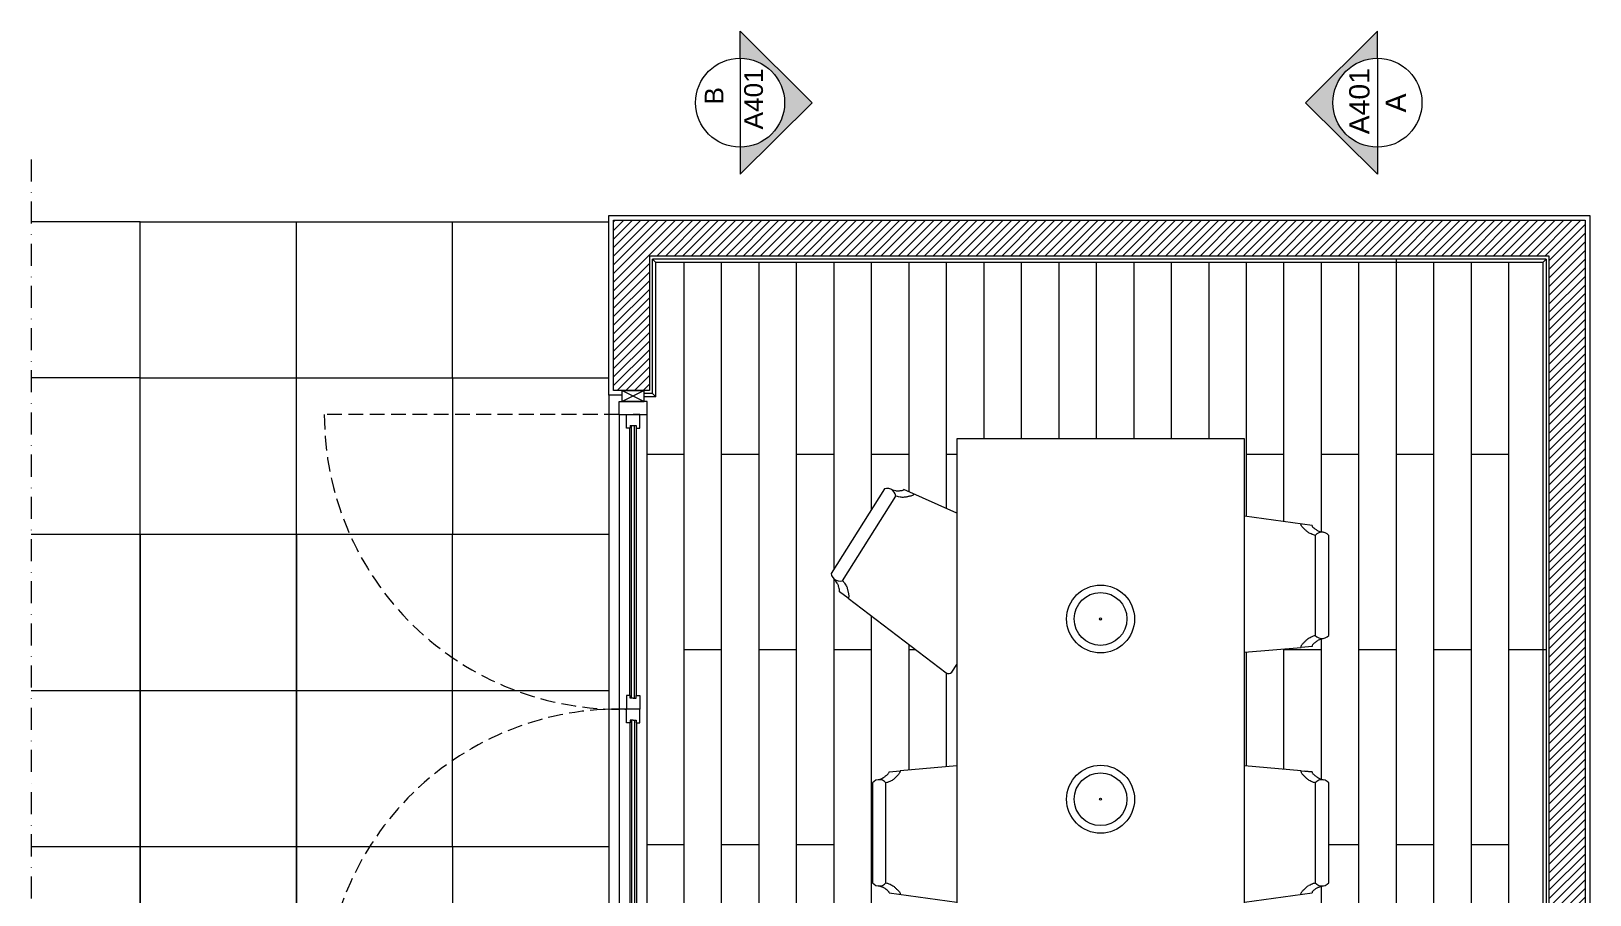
# Model space of a CAD drawing. Header units: centimetres. Extents: x -16179 to 12840, y -10704 to 3856.
# Drawn here: x -739.2 to -240.3, y 2056.1 to 2332.6 of the extents above; entities that cross this region are included whole.
import ezdxf

# ---------------------------------------------------------------- set-up
doc = ezdxf.new("R2010")
doc.units = ezdxf.units.CM
doc.header["$MEASUREMENT"] = 0
doc.linetypes.add('Linee Nascoste', pattern=[0.0718, 0.05, -0.0218])
doc.linetypes.add('Punto e Tratto', pattern=[0.134056, 0.070556, -0.035278, 0, -0.028222])
for name, color, linetype, lineweight in [('A-ANNO-DIMS_Num_Penna__3', 3, 'Continuous', 18), ('A-ANNO-TEXT_Num_Penna__3', 3, 'Continuous', 18), ('A-ELEV-MBE1_Num_Penna__14_Num_Penna__11_Num_Penna__9_Num_Penna__9_Num_Penna__9_Num_Penna__9_Num_Penna__9_Num_Penna__9_Num_Penna__10_Num_Penna__5', 5, 'Continuous', 18), ('A-ELEV-MBE1_Num_Penna__7_Num_Penna__7_Num_Penna__7_Num_Penna__7_Num_Penna__7_Num_Penna__7_Num_Penna__7_Num_Penna__7_Num_Penna__7_Num_Penna__2', 2, 'Continuous', 18), ('A-ELEV-MBE1_Num_Penna__7_Num_Penna__7_Num_Penna__7_Num_Penna__7_Num_Penna__7_Num_Penna__7_Num_Penna__7_Num_Penna__7_Num_Penna__7_Num_Penna__7_Num_Penna__255', 255, 'Continuous', 18), ('A-FURN_Num_Penna__8_Num_Penna__8_Num_Penna__8_Num_Penna__8_Num_Penna__8_Num_Penna__8_Num_Penna__8_Num_Penna__8_Num_Penna__8_Num_Penna__6', 6, 'Continuous', 18), ('A-FURN_Num_Penna__8_Num_Penna__8_Num_Penna__8_Num_Penna__8_Num_Penna__8_Num_Penna__8_Num_Penna__8_Num_Penna__8_Num_Penna__8_Num_Penna__8_Num_Penna__253', 253, 'Continuous', 18), ('A-GLAZ-FULL_Num_Penna__4_Num_Penna__4_Num_Penna__4_Num_Penna__4_Num_Penna__4_Num_Penna__4_Num_Penna__4_Num_Penna__4_Num_Penna__4_Num_Penna__4', 4, 'Continuous', 18), ('AA - linee quote_Num_Penna__1_Num_Penna__255_Num_Penna__255_Num_Penna__255_Num_Penna__255_Num_Penna__255_Num_Penna__255_Num_Penna__255_Num_Penna__6_Num_Penna__6', 6, 'Continuous', 18), ('AA - linee quote_Num_Penna__1_Num_Penna__255_Num_Penna__255_Num_Penna__255_Num_Penna__255_Num_Penna__255_Num_Penna__255_Num_Penna__255_Num_Penna__8_Num_Penna__8', 8, 'Continuous', 18), ('AA - pareti sezionate_Num_Penna__254_Num_Penna__254_Num_Penna__254_Num_Penna__254_Num_Penna__254_Num_Penna__254_Num_Penna__254_Num_Penna__254_Num_Penna__254_Num_Penna__254', 254, 'Continuous', 18), ('AA - pareti sezionate_Num_Penna__7_Num_Penna__254_Num_Penna__254_Num_Penna__254_Num_Penna__254_Num_Penna__254_Num_Penna__254_Num_Penna__254_Num_Penna__254_Num_Penna__254', 254, 'Continuous', 18), ('IKE120015-t1_Num_Penna__251_Num_Penna__251_Num_Penna__251_Num_Penna__251_Num_Penna__251_Num_Penna__251_Num_Penna__251_Num_Penna__251_Num_Penna__251_Num_Penna__251_Num_Penna__254', 254, 'Continuous', 18), ('IKE120015-t1_Num_Penna__251_Num_Penna__251_Num_Penna__251_Num_Penna__251_Num_Penna__251_Num_Penna__251_Num_Penna__251_Num_Penna__251_Num_Penna__251_Num_Penna__251_Num_Penna__4', 4, 'Continuous', 18), ('IKE120015-t1_Num_Penna__251_Num_Penna__254_Num_Penna__254_Num_Penna__254_Num_Penna__254_Num_Penna__254_Num_Penna__254_Num_Penna__254_Num_Penna__254_Num_Penna__254_Num_Penna__254', 254, 'Continuous', 18), ('IKE120015-t1_Num_Penna__251_Num_Penna__4_Num_Penna__4_Num_Penna__4_Num_Penna__4_Num_Penna__4_Num_Penna__4_Num_Penna__4_Num_Penna__4_Num_Penna__4_Num_Penna__4', 4, 'Continuous', 18)]:
    doc.layers.add(name, color=color, linetype=linetype, lineweight=lineweight)
doc.styles.add('GENERATED_STYLE_1', font='Arial.ttf')

msp = doc.modelspace()

# ---------------------------------------------------------------- hatches: boundary and pattern name
at = {"layer": 'A-ANNO-DIMS_Num_Penna__3', "linetype": 'Continuous', "lineweight": 18}
for points in [[(-512.29, 2332.63), (-512.29, 2323.99, -1), (-512.29, 2295.48), (-512.29, 2286.84), (-489.26, 2309.73)], [(-308.29, 2332.63), (-331.31, 2309.73), (-308.29, 2286.84), (-308.29, 2295.48, -1), (-308.29, 2323.99)]]:
    msp.add_hatch(color=3, dxfattribs=at).paths.add_polyline_path(points)
at = {"layer": 'A-ELEV-MBE1_Num_Penna__7_Num_Penna__7_Num_Penna__7_Num_Penna__7_Num_Penna__7_Num_Penna__7_Num_Penna__7_Num_Penna__7_Num_Penna__7_Num_Penna__2', "linetype": 'Continuous', "lineweight": 18}
h = msp.add_hatch(dxfattribs=at)
h.set_pattern_fill('ANSI31', color=2, scale=100, style=0, pattern_type=2)
h.set_pattern_definition([(45, (-2286.6072, 336.2755), (-1.3801623, 1.3801623), [])])
h.paths.add_polyline_path([(-253.29, 1851.59), (-241.79, 1851.59), (-241.79, 2272.09), (-552.79, 2272.09), (-552.79, 2217.59), (-541.29, 2217.59), (-541.29, 2260.59), (-253.29, 2260.59)])

# ---------------------------------------------------------------- linework, layer by layer
at = {"layer": 'A-ANNO-DIMS_Num_Penna__3', "color": 3, "linetype": 'Continuous', "lineweight": 18}
for p, q in [((-512.29, 2323.99), (-512.29, 2332.63)), ((-512.29, 2332.63), (-489.26, 2309.73)), ((-308.29, 2332.63), (-331.31, 2309.73)), ((-308.29, 2323.99), (-308.29, 2332.63)), ((-512.29, 2323.99), (-512.29, 2295.48)), ((-308.29, 2323.99), (-308.29, 2295.48)), ((-512.29, 2286.84), (-489.26, 2309.73)), ((-308.29, 2286.84), (-331.31, 2309.73)), ((-512.29, 2295.48), (-512.29, 2286.84)), ((-308.29, 2295.48), (-308.29, 2286.84))]:
    msp.add_line(p, q, dxfattribs=at)
for centre in [(-512.29, 2309.73), (-308.29, 2309.73)]:
    msp.add_circle(centre, 14.25, dxfattribs=at)
at = {"layer": 'A-ELEV-MBE1_Num_Penna__14_Num_Penna__11_Num_Penna__9_Num_Penna__9_Num_Penna__9_Num_Penna__9_Num_Penna__9_Num_Penna__9_Num_Penna__10_Num_Penna__5', "color": 5, "linetype": 'Continuous', "lineweight": 18}
for p, q in [((-540.29, 2259.59), (-539.29, 2258.59)), ((-255.29, 2258.59), (-539.29, 2258.59)), ((-539.29, 2215.59), (-539.29, 2258.59)), ((-255.29, 2258.59), (-254.29, 2259.59)), ((-255.29, 2258.59), (-255.29, 1608.59)), ((-539.29, 2215.59), (-543.04, 2215.59)), ((-540.29, 2216.59), (-539.29, 2215.59))]:
    msp.add_line(p, q, dxfattribs=at)
at = {"layer": 'A-ELEV-MBE1_Num_Penna__7_Num_Penna__7_Num_Penna__7_Num_Penna__7_Num_Penna__7_Num_Penna__7_Num_Penna__7_Num_Penna__7_Num_Penna__7_Num_Penna__7_Num_Penna__255', "color": 255, "linetype": 'Continuous', "lineweight": 18, "flags": 128}
msp.add_lwpolyline([(-541.29, 2217.59), (-552.79, 2217.59), (-552.79, 2272.09), (-241.79, 2272.09), (-241.79, 1851.59), (-253.29, 1851.59), (-253.29, 2260.59), (-541.29, 2260.59)], close=True, dxfattribs=at)
at = {"layer": 'A-FURN_Num_Penna__8_Num_Penna__8_Num_Penna__8_Num_Penna__8_Num_Penna__8_Num_Penna__8_Num_Penna__8_Num_Penna__8_Num_Penna__8_Num_Penna__6', "color": 6, "linetype": 'Continuous', "lineweight": 18}
for p, q in [((-554.29, 2216.09), (-554.29, 2273.59)), ((-554.29, 2273.59), (-240.29, 2273.59)), ((-240.29, 2273.59), (-240.29, 1850.09)), ((-540.29, 2216.59), (-540.29, 2259.59)), ((-254.29, 2259.59), (-540.29, 2259.59)), ((-254.29, 2259.59), (-254.29, 1850.59)), ((-550.04, 2216.09), (-554.29, 2216.09)), ((-540.29, 2216.59), (-543.04, 2216.59)), ((-547.04, 2119.09), (-547.04, 2206.39)), ((-546.04, 2119.09), (-546.04, 2206.39)), ((-350.86, 2202.14), (-442.93, 2202.14)), ((-442.93, 2202.14), (-442.93, 2029.03)), ((-350.86, 2029.03), (-350.86, 2202.14)), ((-466.11, 2186.09), (-483.16, 2159.02)), ((-459.89, 2185.91), (-459.9, 2185.9)), ((-442.93, 2178.28), (-459.89, 2185.91)), ((-479.48, 2156.7), (-462.43, 2183.78)), ((-462.61, 2184.46), (-462.95, 2185.08)), ((-329.21, 2174.36), (-350.86, 2177.4)), ((-329.21, 2174.35), (-329.21, 2174.36)), ((-327.68, 2171.68), (-328.2, 2171.2)), ((-328.2, 2171.2), (-328.2, 2139.2)), ((-327.06, 2172.02), (-327.68, 2171.68)), ((-326.38, 2172.2), (-327.06, 2172.02)), ((-323.85, 2139.2), (-323.85, 2171.2)), ((-481.78, 2156.81), (-482.15, 2157.21)), ((-482.15, 2157.21), (-481.55, 2156.83)), ((-481.55, 2156.83), (-480.88, 2156.61)), ((-480.88, 2156.61), (-480.18, 2156.57)), ((-480.18, 2156.57), (-479.48, 2156.7)), ((-477.72, 2151.05), (-480.51, 2153.18)), ((-480.51, 2153.18), (-480.51, 2153.18)), ((-477.72, 2151.06), (-446.3, 2127.2)), ((-329.21, 2135.67), (-332.71, 2135.36)), ((-329.21, 2135.67), (-329.21, 2135.68)), ((-328.2, 2139.2), (-327.68, 2138.72)), ((-327.06, 2138.38), (-326.38, 2138.21)), ((-326.38, 2138.21), (-325.68, 2138.21)), ((-326.2, 2138.08), (-325.68, 2138.21)), ((-350.86, 2133.78), (-332.71, 2135.36)), ((-444.53, 2127.38), (-442.93, 2129.92)), ((-547.04, 2112.09), (-547.04, 2024.79)), ((-546.04, 2112.09), (-546.04, 2024.79)), ((-464.58, 2095.5), (-461.09, 2095.81)), ((-464.58, 2095.5), (-464.58, 2095.49)), ((-442.93, 2097.39), (-461.09, 2095.81)), ((-332.71, 2095.8), (-350.86, 2097.39)), ((-332.71, 2095.81), (-329.21, 2095.5)), ((-329.21, 2095.5), (-331.6, 2095.71)), ((-329.21, 2095.49), (-329.21, 2095.5)), ((-469.94, 2091.97), (-469.94, 2059.97)), ((-467.59, 2093.09), (-468.12, 2092.96)), ((-467.41, 2092.96), (-468.12, 2092.96)), ((-466.73, 2092.79), (-467.41, 2092.96)), ((-465.59, 2091.97), (-466.11, 2092.45)), ((-465.59, 2059.97), (-465.59, 2091.97)), ((-327.68, 2092.45), (-328.2, 2091.97)), ((-328.2, 2091.97), (-328.2, 2059.97)), ((-327.06, 2092.79), (-327.68, 2092.45)), ((-326.38, 2092.96), (-327.06, 2092.79)), ((-326.2, 2093.09), (-325.46, 2092.92)), ((-323.85, 2059.97), (-323.85, 2091.97)), ((-469.94, 2072.09), (-470.29, 2072.09)), ((-467.41, 2058.97), (-466.73, 2059.15)), ((-466.73, 2059.15), (-466.11, 2059.49)), ((-466.11, 2059.49), (-465.59, 2059.97)), ((-464.58, 2056.82), (-464.58, 2056.81)), ((-464.58, 2056.81), (-442.93, 2053.77)), ((-350.86, 2053.77), (-329.21, 2056.81)), ((-329.21, 2056.81), (-329.21, 2056.82)), ((-328.2, 2059.97), (-327.68, 2059.49)), ((-327.06, 2059.15), (-326.38, 2058.97))]:
    msp.add_line(p, q, dxfattribs=at)
at = {"layer": 'A-FURN_Num_Penna__8_Num_Penna__8_Num_Penna__8_Num_Penna__8_Num_Penna__8_Num_Penna__8_Num_Penna__8_Num_Penna__8_Num_Penna__8_Num_Penna__6', "color": 6, "linetype": 'Continuous', "lineweight": 18, "flags": 128}
for points in [[(-463.44, 2185.59), (-464.03, 2185.96), (-464.7, 2186.18), (-465.41, 2186.22), (-466.11, 2186.09)], [(-462.41, 2185.47), (-463.36, 2185.72), (-464.03, 2185.96)], [(-462.95, 2185.08), (-463.44, 2185.59)], [(-462.43, 2183.78), (-462.61, 2184.46)], [(-327.32, 2172.65), (-326.37, 2172.35), (-325.68, 2172.2)], [(-323.85, 2171.2), (-324.37, 2171.68), (-324.99, 2172.02), (-325.68, 2172.2), (-326.38, 2172.2)], [(-483.16, 2159.02), (-482.98, 2158.33), (-482.63, 2157.72), (-482.15, 2157.21)], [(-327.68, 2138.72), (-327.06, 2138.38)], [(-325.68, 2138.21), (-324.99, 2138.38), (-324.37, 2138.72), (-323.85, 2139.2)], [(-468.12, 2092.96), (-468.8, 2092.79), (-469.42, 2092.45), (-469.94, 2091.97)], [(-466.11, 2092.45), (-466.73, 2092.79)], [(-325.68, 2092.96), (-326.38, 2092.96)], [(-323.85, 2091.97), (-324.37, 2092.45), (-324.99, 2092.79), (-325.68, 2092.96)], [(-469.94, 2059.97), (-469.42, 2059.49), (-468.8, 2059.15), (-468.12, 2058.97), (-467.41, 2058.97)], [(-466.48, 2058.52), (-467.42, 2058.82), (-468.12, 2058.97)], [(-327.68, 2059.49), (-327.06, 2059.15)], [(-327.32, 2058.52), (-326.37, 2058.82), (-325.55, 2058.99), (-325.53, 2059)], [(-326.38, 2058.97), (-325.68, 2058.97), (-324.99, 2059.15), (-324.37, 2059.49), (-323.85, 2059.97)]]:
    msp.add_lwpolyline(points, dxfattribs=at)
at = {"layer": 'A-FURN_Num_Penna__8_Num_Penna__8_Num_Penna__8_Num_Penna__8_Num_Penna__8_Num_Penna__8_Num_Penna__8_Num_Penna__8_Num_Penna__8_Num_Penna__6', "color": 6, "linetype": 'Continuous', "lineweight": 18}
msp.add_arc((-445.51, 2128.25), 1.31, 232.7917, 318.7917, dxfattribs=at)
for points in [[(-462.41, 2185.47), (-462.36, 2185.47), (-462.26, 2185.47), (-462.17, 2185.48)], [(-460.41, 2185.61), (-460.3, 2185.64), (-460.18, 2185.68), (-460.11, 2185.73)], [(-460.11, 2185.73), (-460.02, 2185.78), (-459.95, 2185.84), (-459.89, 2185.91)], [(-461.53, 2183.57), (-461.76, 2183.6), (-462.08, 2183.67), (-462.43, 2183.78)], [(-460.72, 2183.42), (-460.94, 2183.44), (-461.23, 2183.5), (-461.53, 2183.57)], [(-460.06, 2183.37), (-460.28, 2183.38), (-460.47, 2183.38), (-460.72, 2183.42)], [(-459.58, 2183.42), (-459.74, 2183.4), (-459.89, 2183.37), (-460.06, 2183.37)], [(-459.13, 2183.49), (-459.27, 2183.47), (-459.43, 2183.44), (-459.58, 2183.42)], [(-457.83, 2183.76), (-457.97, 2183.72), (-458.12, 2183.7), (-458.26, 2183.67)], [(-457.43, 2183.86), (-457.55, 2183.82), (-457.69, 2183.79), (-457.83, 2183.76)], [(-457.08, 2184), (-457.18, 2183.95), (-457.3, 2183.9), (-457.43, 2183.86)], [(-332.74, 2174.55), (-332.76, 2174.65), (-332.77, 2174.75), (-332.75, 2174.85)], [(-332.61, 2174.25), (-332.67, 2174.35), (-332.69, 2174.45), (-332.74, 2174.55)], [(-332.39, 2173.94), (-332.47, 2174.04), (-332.56, 2174.15), (-332.61, 2174.25)], [(-332.1, 2173.64), (-332.2, 2173.74), (-332.3, 2173.84), (-332.39, 2173.94)], [(-331.78, 2173.33), (-331.89, 2173.44), (-332, 2173.54), (-332.1, 2173.64)], [(-330.8, 2172.42), (-330.93, 2172.52), (-331.04, 2172.62), (-331.14, 2172.73)], [(-330.38, 2172.12), (-330.54, 2172.22), (-330.68, 2172.32), (-330.8, 2172.42)], [(-329.21, 2174.36), (-329.2, 2174.27), (-329.17, 2174.18), (-329.12, 2174.09)], [(-328.2, 2171.2), (-328.55, 2171.31), (-328.86, 2171.41), (-329.13, 2171.51)], [(-329.12, 2174.09), (-329.08, 2174.01), (-329.01, 2173.92), (-328.92, 2173.83)], [(-327.51, 2172.78), (-327.43, 2172.73), (-327.36, 2172.68), (-327.32, 2172.65)], [(-481.01, 2155.57), (-481.07, 2155.73), (-481.12, 2155.88), (-481.78, 2156.81)], [(-480.83, 2155.12), (-480.89, 2155.27), (-480.95, 2155.42), (-481.01, 2155.57)], [(-479.48, 2156.7), (-479.24, 2156.42), (-479.04, 2156.17), (-478.87, 2155.94)], [(-478.87, 2155.94), (-478.7, 2155.7), (-478.56, 2155.49), (-478.44, 2155.29)], [(-480.66, 2154.66), (-480.71, 2154.81), (-480.77, 2154.96), (-480.83, 2155.12)], [(-480.44, 2153.83), (-480.47, 2154.08), (-480.56, 2154.36), (-480.66, 2154.66)], [(-480.51, 2153.18), (-480.46, 2153.26), (-480.44, 2153.36), (-480.43, 2153.47)], [(-480.43, 2153.47), (-480.42, 2153.58), (-480.42, 2153.7), (-480.44, 2153.83)], [(-478.44, 2155.29), (-478.33, 2155.09), (-478.23, 2154.9), (-478.16, 2154.73)], [(-478.16, 2154.73), (-478.08, 2154.56), (-478.03, 2154.39), (-477.98, 2154.24)], [(-477.98, 2154.24), (-477.93, 2154.08), (-477.89, 2153.93), (-477.86, 2153.79)], [(-477.56, 2151.32), (-477.59, 2151.22), (-477.65, 2151.13), (-477.72, 2151.05)], [(-477.49, 2151.66), (-477.5, 2151.54), (-477.54, 2151.44), (-477.56, 2151.32)], [(-332.71, 2135.36), (-332.73, 2135.47), (-332.72, 2135.57), (-332.7, 2135.68)], [(-332.7, 2135.68), (-332.67, 2135.79), (-332.63, 2135.89), (-332.57, 2136)], [(-332.57, 2136), (-332.51, 2136.11), (-332.44, 2136.21), (-332.35, 2136.32)], [(-331.13, 2137.6), (-331.02, 2137.71), (-330.9, 2137.82), (-330.79, 2137.92)], [(-330.79, 2137.92), (-330.54, 2138.14), (-330.32, 2138.35), (-329.83, 2138.56)], [(-329.83, 2138.56), (-329.63, 2138.67), (-329.35, 2138.78), (-329.13, 2138.88)], [(-329.12, 2135.97), (-329.17, 2135.87), (-329.2, 2135.77), (-329.21, 2135.67)], [(-329.13, 2138.88), (-328.86, 2138.99), (-328.55, 2139.1), (-328.2, 2139.2)], [(-328.92, 2136.26), (-329.01, 2136.16), (-329.05, 2136.07), (-329.12, 2135.97)], [(-328.66, 2136.56), (-328.74, 2136.46), (-328.85, 2136.36), (-328.92, 2136.26)], [(-328.29, 2136.85), (-328.41, 2136.75), (-328.54, 2136.65), (-328.66, 2136.56)], [(-326.2, 2138.08), (-327.25, 2137.64), (-327.38, 2137.54), (-327.51, 2137.44)], [(-464.67, 2095.2), (-464.62, 2095.3), (-464.59, 2095.4), (-464.58, 2095.5)], [(-461.1, 2095.49), (-461.12, 2095.38), (-461.16, 2095.28), (-461.22, 2095.17)], [(-461.09, 2095.81), (-461.07, 2095.7), (-461.07, 2095.6), (-461.1, 2095.49)], [(-332.7, 2095.49), (-332.72, 2095.6), (-332.73, 2095.7), (-332.71, 2095.81)], [(-332.57, 2095.17), (-332.63, 2095.28), (-332.65, 2095.38), (-332.66, 2095.49)], [(-329.21, 2095.5), (-329.2, 2095.4), (-329.17, 2095.3), (-329.12, 2095.2)], [(-467.59, 2093.09), (-466.54, 2093.54), (-466.41, 2093.63), (-466.28, 2093.73)], [(-464.67, 2092.29), (-464.94, 2092.18), (-465.24, 2092.07), (-465.59, 2091.97)], [(-465.5, 2094.32), (-465.38, 2094.42), (-465.25, 2094.52), (-465.14, 2094.61)], [(-465.14, 2094.61), (-465.05, 2094.71), (-464.94, 2094.81), (-464.87, 2094.91)], [(-464.87, 2094.91), (-464.79, 2095.01), (-464.74, 2095.1), (-464.67, 2095.2)], [(-463.96, 2092.61), (-464.16, 2092.5), (-464.44, 2092.39), (-464.67, 2092.29)], [(-463.01, 2093.25), (-463.25, 2093.04), (-463.48, 2092.82), (-463.96, 2092.61)], [(-462.67, 2093.57), (-462.77, 2093.46), (-462.89, 2093.36), (-463.01, 2093.25)], [(-461.22, 2095.17), (-461.28, 2095.06), (-461.36, 2094.96), (-461.44, 2094.85)], [(-332.35, 2094.85), (-332.44, 2094.96), (-332.52, 2095.06), (-332.57, 2095.17)], [(-330.79, 2093.25), (-330.91, 2093.36), (-331.02, 2093.46), (-331.13, 2093.57)], [(-329.83, 2092.61), (-330.24, 2092.82), (-330.54, 2093.04), (-330.79, 2093.25)], [(-329.13, 2092.29), (-329.39, 2092.39), (-329.63, 2092.5), (-329.83, 2092.61)], [(-328.2, 2091.97), (-328.55, 2092.07), (-328.86, 2092.18), (-329.13, 2092.29)], [(-329.12, 2095.2), (-329.08, 2095.1), (-329.01, 2095.01), (-328.92, 2094.91)], [(-328.92, 2094.91), (-328.84, 2094.81), (-328.74, 2094.71), (-328.64, 2094.61)], [(-328.64, 2094.61), (-328.53, 2094.52), (-328.41, 2094.42), (-328.29, 2094.32)], [(-327.51, 2093.73), (-327.38, 2093.63), (-327.25, 2093.54), (-326.2, 2093.09)], [(-466.28, 2058.39), (-466.36, 2058.44), (-466.44, 2058.5), (-466.48, 2058.52)], [(-465.59, 2059.97), (-465.24, 2059.87), (-464.93, 2059.76), (-464.66, 2059.66)], [(-464.67, 2057.08), (-464.72, 2057.16), (-464.79, 2057.25), (-464.87, 2057.34)], [(-464.58, 2056.81), (-464.59, 2056.9), (-464.62, 2056.99), (-464.67, 2057.08)], [(-463.41, 2059.05), (-463.25, 2058.95), (-463.12, 2058.85), (-462.99, 2058.75)], [(-462.99, 2058.75), (-462.87, 2058.65), (-462.76, 2058.55), (-462.65, 2058.45)], [(-462.01, 2057.84), (-461.9, 2057.74), (-461.79, 2057.63), (-461.69, 2057.53)], [(-461.69, 2057.53), (-461.59, 2057.43), (-461.5, 2057.33), (-461.41, 2057.23)], [(-461.41, 2057.23), (-461.32, 2057.13), (-461.23, 2057.03), (-461.19, 2056.92)], [(-461.19, 2056.92), (-461.13, 2056.82), (-461.1, 2056.72), (-461.09, 2056.62)], [(-461.09, 2056.62), (-461.03, 2056.52), (-461.02, 2056.42), (-461.04, 2056.32)], [(-332.75, 2056.32), (-332.77, 2056.42), (-332.76, 2056.52), (-332.74, 2056.62)], [(-332.74, 2056.62), (-332.71, 2056.72), (-332.67, 2056.82), (-332.61, 2056.92)], [(-332.61, 2056.92), (-332.55, 2057.03), (-332.47, 2057.13), (-332.39, 2057.23)], [(-332.39, 2057.23), (-332.3, 2057.33), (-332.2, 2057.43), (-332.1, 2057.53)], [(-332.1, 2057.53), (-332, 2057.63), (-331.89, 2057.74), (-331.78, 2057.84)], [(-331.14, 2058.45), (-331.04, 2058.55), (-330.92, 2058.65), (-330.8, 2058.75)], [(-330.8, 2058.75), (-330.68, 2058.85), (-330.56, 2058.95), (-330.42, 2059.05)], [(-329.12, 2057.08), (-329.17, 2056.99), (-329.2, 2056.9), (-329.21, 2056.81)], [(-329.13, 2059.66), (-328.86, 2059.76), (-328.55, 2059.87), (-328.2, 2059.97)], [(-328.92, 2057.34), (-329.01, 2057.25), (-329.09, 2057.16), (-329.12, 2057.08)], [(-327.28, 2058.55), (-327.36, 2058.5), (-327.43, 2058.44), (-327.51, 2058.39)]]:
    msp.add_open_spline(points, degree=3, dxfattribs=at)
for points, knots in [([(-462.17, 2185.48), (-462.01, 2185.48), (-461.85, 2185.49), (-461.7, 2185.49), (-461.54, 2185.49), (-461.38, 2185.5), (-461.23, 2185.51)], [0, 0, 0, 0, 1, 1, 1, 2, 2, 2, 2]), ([(-461.23, 2185.51), (-461.08, 2185.52), (-460.93, 2185.53), (-460.8, 2185.54), (-460.66, 2185.56), (-460.54, 2185.59), (-460.41, 2185.61)], [0, 0, 0, 0, 1, 1, 1, 2, 2, 2, 2]), ([(-458.26, 2183.67), (-458.41, 2183.64), (-458.55, 2183.61), (-458.7, 2183.58), (-458.84, 2183.55), (-458.98, 2183.52), (-459.13, 2183.49)], [0, 0, 0, 0, 1, 1, 1, 2, 2, 2, 2]), ([(-456.63, 2184.43), (-456.67, 2184.34), (-456.73, 2184.26), (-456.8, 2184.19), (-456.88, 2184.12), (-456.97, 2184.06), (-457.08, 2184)], [0, 0, 0, 0, 1, 1, 1, 2, 2, 2, 2]), ([(-331.14, 2172.73), (-331.25, 2172.83), (-331.35, 2172.93), (-331.46, 2173.03), (-331.56, 2173.13), (-331.67, 2173.23), (-331.78, 2173.33)], [0, 0, 0, 0, 1, 1, 1, 2, 2, 2, 2]), ([(-329.13, 2171.51), (-329.4, 2171.61), (-329.63, 2171.71), (-329.84, 2171.81), (-330.05, 2171.91), (-330.22, 2172.02), (-330.38, 2172.12)], [0, 0, 0, 0, 1, 1, 1, 2, 2, 2, 2]), ([(-328.92, 2173.83), (-328.76, 2173.66), (-328.54, 2173.48), (-328.29, 2173.31), (-328.17, 2173.22), (-328.04, 2173.13), (-327.91, 2173.04), (-327.77, 2172.96), (-327.64, 2172.87), (-327.51, 2172.78)], [0, 0, 0, 0, 1, 1, 1, 2, 2, 2, 3, 3, 3, 3]), ([(-477.86, 2153.79), (-477.83, 2153.64), (-477.8, 2153.49), (-477.77, 2153.35), (-477.74, 2153.2), (-477.7, 2153.05), (-477.67, 2152.91)], [0, 0, 0, 0, 1, 1, 1, 2, 2, 2, 2]), ([(-477.67, 2152.91), (-477.64, 2152.76), (-477.6, 2152.61), (-477.57, 2152.47), (-477.55, 2152.32), (-477.52, 2152.18), (-477.51, 2152.05), (-477.49, 2151.91), (-477.47, 2151.77), (-477.49, 2151.66)], [0, 0, 0, 0, 1, 1, 1, 2, 2, 2, 3, 3, 3, 3]), ([(-332.35, 2136.32), (-332.27, 2136.43), (-332.17, 2136.53), (-332.07, 2136.64), (-331.97, 2136.75), (-331.86, 2136.85), (-331.76, 2136.96), (-331.65, 2137.07), (-331.54, 2137.17), (-331.44, 2137.28), (-331.33, 2137.39), (-331.24, 2137.5), (-331.13, 2137.6)], [0, 0, 0, 0, 1, 1, 1, 2, 2, 2, 3, 3, 3, 4, 4, 4, 4]), ([(-327.51, 2137.44), (-327.64, 2137.34), (-327.78, 2137.24), (-327.91, 2137.15), (-328.03, 2137.05), (-328.16, 2136.95), (-328.29, 2136.85)], [0, 0, 0, 0, 1, 1, 1, 2, 2, 2, 2]), ([(-466.28, 2093.73), (-466.15, 2093.83), (-466.02, 2093.93), (-465.89, 2094.03), (-465.76, 2094.12), (-465.63, 2094.22), (-465.5, 2094.32)], [0, 0, 0, 0, 1, 1, 1, 2, 2, 2, 2]), ([(-462.04, 2094.21), (-462.14, 2094.1), (-462.25, 2094), (-462.36, 2093.89), (-462.46, 2093.78), (-462.56, 2093.68), (-462.67, 2093.57)], [0, 0, 0, 0, 1, 1, 1, 2, 2, 2, 2]), ([(-461.44, 2094.85), (-461.52, 2094.74), (-461.62, 2094.64), (-461.72, 2094.53), (-461.82, 2094.42), (-461.93, 2094.32), (-462.04, 2094.21)], [0, 0, 0, 0, 1, 1, 1, 2, 2, 2, 2]), ([(-331.76, 2094.21), (-331.86, 2094.32), (-331.97, 2094.42), (-332.07, 2094.53), (-332.17, 2094.64), (-332.26, 2094.74), (-332.35, 2094.85)], [0, 0, 0, 0, 1, 1, 1, 2, 2, 2, 2]), ([(-331.13, 2093.57), (-331.23, 2093.68), (-331.33, 2093.78), (-331.44, 2093.89), (-331.54, 2094), (-331.65, 2094.1), (-331.76, 2094.21)], [0, 0, 0, 0, 1, 1, 1, 2, 2, 2, 2]), ([(-328.29, 2094.32), (-328.17, 2094.22), (-328.04, 2094.12), (-327.91, 2094.03), (-327.77, 2093.93), (-327.64, 2093.83), (-327.51, 2093.73)], [0, 0, 0, 0, 1, 1, 1, 2, 2, 2, 2]), ([(-464.87, 2057.34), (-465.03, 2057.51), (-465.26, 2057.69), (-465.5, 2057.87), (-465.63, 2057.95), (-465.76, 2058.04), (-465.89, 2058.13), (-466.02, 2058.22), (-466.15, 2058.3), (-466.28, 2058.39)], [0, 0, 0, 0, 1, 1, 1, 2, 2, 2, 3, 3, 3, 3]), ([(-464.66, 2059.66), (-464.39, 2059.56), (-464.16, 2059.46), (-463.95, 2059.36), (-463.75, 2059.26), (-463.57, 2059.16), (-463.41, 2059.05)], [0, 0, 0, 0, 1, 1, 1, 2, 2, 2, 2]), ([(-462.65, 2058.45), (-462.54, 2058.34), (-462.44, 2058.24), (-462.33, 2058.14), (-462.23, 2058.04), (-462.12, 2057.94), (-462.01, 2057.84)], [0, 0, 0, 0, 1, 1, 1, 2, 2, 2, 2]), ([(-331.78, 2057.84), (-331.67, 2057.94), (-331.56, 2058.04), (-331.46, 2058.14), (-331.35, 2058.24), (-331.25, 2058.34), (-331.14, 2058.45)], [0, 0, 0, 0, 1, 1, 1, 2, 2, 2, 2]), ([(-330.38, 2059.05), (-330.22, 2059.16), (-330.06, 2059.26), (-329.84, 2059.36), (-329.62, 2059.46), (-329.35, 2059.56), (-329.06, 2059.66)], [0, 0, 0, 0, 1, 1, 1, 2, 2, 2, 2]), ([(-327.51, 2058.39), (-327.64, 2058.3), (-327.77, 2058.22), (-327.91, 2058.13), (-328.04, 2058.04), (-328.17, 2057.95), (-328.29, 2057.87), (-328.41, 2057.78), (-328.53, 2057.69), (-328.64, 2057.6), (-328.74, 2057.51), (-328.84, 2057.43), (-328.92, 2057.34)], [0, 0, 0, 0, 1, 1, 1, 2, 2, 2, 3, 3, 3, 4, 4, 4, 4])]:
    msp.add_open_spline(points, degree=3, knots=knots, dxfattribs=at)
at = {"layer": 'A-FURN_Num_Penna__8_Num_Penna__8_Num_Penna__8_Num_Penna__8_Num_Penna__8_Num_Penna__8_Num_Penna__8_Num_Penna__8_Num_Penna__8_Num_Penna__8_Num_Penna__253', "color": 253, "linetype": 'Continuous', "lineweight": 18}
for centre, radius in [((-396.9, 2144.44), 10.87), ((-396.9, 2144.44), 8.45), ((-396.9, 2144.44), 0.333), ((-396.9, 2086.73), 10.87), ((-396.9, 2086.73), 8.45), ((-396.9, 2086.73), 0.333)]:
    msp.add_circle(centre, radius, dxfattribs=at)
at = {"layer": 'A-GLAZ-FULL_Num_Penna__4_Num_Penna__4_Num_Penna__4_Num_Penna__4_Num_Penna__4_Num_Penna__4_Num_Penna__4_Num_Penna__4_Num_Penna__4_Num_Penna__4', "color": 4, "linetype": 'Continuous', "lineweight": 18}
for p, q in [((-547.59, 2119.99), (-547.59, 2205.49)), ((-545.49, 2119.99), (-545.49, 2205.49)), ((-547.59, 2111.19), (-547.59, 2025.69)), ((-545.49, 2111.19), (-545.49, 2025.69))]:
    msp.add_line(p, q, dxfattribs=at)
at = {"layer": 'AA - linee quote_Num_Penna__1_Num_Penna__255_Num_Penna__255_Num_Penna__255_Num_Penna__255_Num_Penna__255_Num_Penna__255_Num_Penna__255_Num_Penna__6_Num_Penna__6', "color": 6, "linetype": 'Continuous', "lineweight": 18}
for p, q in [((-550.04, 2214.09), (-550.04, 2217.59)), ((-550.04, 2217.59), (-543.04, 2214.09)), ((-543.04, 2217.59), (-550.04, 2214.09)), ((-550.04, 2217.59), (-543.04, 2217.59)), ((-543.04, 2214.09), (-543.04, 2217.59)), ((-551.04, 2209.89), (-551.04, 2214.09)), ((-551.04, 2214.09), (-546.54, 2214.09)), ((-546.54, 2214.09), (-550.04, 2214.09)), ((-542.04, 2214.09), (-546.54, 2214.09)), ((-546.54, 2214.09), (-543.04, 2214.09)), ((-542.04, 2209.89), (-542.04, 2214.09)), ((-551.04, 2209.89), (-542.04, 2209.89)), ((-548.69, 2205.49), (-548.69, 2209.89)), ((-547.49, 2205.49), (-548.69, 2205.49)), ((-547.49, 2206.39), (-545.59, 2206.39)), ((-547.49, 2206.39), (-547.49, 2205.49)), ((-544.39, 2209.89), (-546.54, 2209.89)), ((-545.59, 2206.39), (-545.59, 2205.49)), ((-545.59, 2205.49), (-544.39, 2205.49)), ((-544.39, 2205.49), (-544.39, 2209.89)), ((-547.49, 2119.99), (-548.69, 2119.99)), ((-548.69, 2119.99), (-548.69, 2115.59)), ((-548.69, 2111.19), (-548.69, 2115.59)), ((-544.39, 2115.59), (-548.69, 2115.59)), ((-547.49, 2119.09), (-547.49, 2119.99)), ((-546.54, 2119.09), (-547.49, 2119.09)), ((-546.54, 2119.09), (-545.59, 2119.09)), ((-545.59, 2119.09), (-545.59, 2119.99)), ((-545.59, 2119.99), (-544.39, 2119.99)), ((-544.39, 2119.99), (-544.39, 2115.59)), ((-544.39, 2111.19), (-544.39, 2115.59)), ((-547.49, 2111.19), (-548.69, 2111.19)), ((-546.54, 2112.09), (-547.49, 2112.09)), ((-547.49, 2112.09), (-547.49, 2111.19)), ((-546.54, 2112.09), (-545.59, 2112.09)), ((-545.59, 2112.09), (-545.59, 2111.19)), ((-545.59, 2111.19), (-544.39, 2111.19))]:
    msp.add_line(p, q, dxfattribs=at)
at = {"layer": 'AA - linee quote_Num_Penna__1_Num_Penna__255_Num_Penna__255_Num_Penna__255_Num_Penna__255_Num_Penna__255_Num_Penna__255_Num_Penna__255_Num_Penna__8_Num_Penna__8', "color": 8, "linetype": 'Continuous', "lineweight": 18}
for p, q in [((-551.04, 2209.89), (-551.04, 2021.29)), ((-542.04, 2021.29), (-542.04, 2209.89))]:
    msp.add_line(p, q, dxfattribs=at)
at = {"layer": 'AA - pareti sezionate_Num_Penna__254_Num_Penna__254_Num_Penna__254_Num_Penna__254_Num_Penna__254_Num_Penna__254_Num_Penna__254_Num_Penna__254_Num_Penna__254_Num_Penna__254', "color": 254, "linetype": 'Continuous', "lineweight": 18}
for p, q in [((-530.29, 2258.59), (-530.29, 1608.59)), ((-518.29, 2258.59), (-518.29, 1608.59)), ((-506.29, 2258.59), (-506.29, 1608.59)), ((-494.29, 2258.59), (-494.29, 1608.59)), ((-482.29, 2258.59), (-482.29, 2160.4)), ((-470.29, 2258.59), (-470.29, 2179.45)), ((-458.29, 2258.59), (-458.29, 2185.19)), ((-446.29, 2258.59), (-446.29, 2179.79)), ((-434.29, 2258.59), (-434.29, 2202.14)), ((-422.29, 2258.59), (-422.29, 2202.14)), ((-410.29, 2258.59), (-410.29, 2202.14)), ((-398.29, 2258.59), (-398.29, 2202.14)), ((-386.29, 2258.59), (-386.29, 2202.14)), ((-374.29, 2258.59), (-374.29, 2202.14)), ((-362.29, 2258.59), (-362.29, 2202.14)), ((-350.29, 2258.59), (-350.29, 2177.33)), ((-338.29, 2258.59), (-338.29, 2175.64)), ((-326.29, 2258.59), (-326.29, 2172.2)), ((-314.29, 2258.59), (-314.29, 1608.59)), ((-302.29, 2259.59), (-302.29, 1970.42)), ((-290.29, 2258.59), (-290.29, 1993.93)), ((-278.29, 2258.59), (-278.29, 1968.91)), ((-266.29, 2258.59), (-266.29, 1989.46)), ((-530.29, 2197.09), (-542.04, 2197.09)), ((-506.29, 2197.09), (-518.29, 2197.09)), ((-482.29, 2197.09), (-494.29, 2197.09)), ((-458.29, 2197.09), (-470.29, 2197.09)), ((-442.88, 2197.09), (-446.29, 2197.09)), ((-338.29, 2197.09), (-350.29, 2197.09)), ((-314.29, 2197.09), (-326.29, 2197.09)), ((-290.29, 2197.09), (-302.29, 2197.09)), ((-266.29, 2197.09), (-278.29, 2197.09)), ((-482.29, 2157.35), (-482.29, 1608.59)), ((-470.29, 2145.42), (-470.29, 1947.09)), ((-326.29, 2138.21), (-326.29, 2092.96)), ((-518.29, 2134.59), (-530.29, 2134.59)), ((-494.29, 2134.59), (-506.29, 2134.59)), ((-350.29, 2133.83), (-350.29, 2097.35)), ((-338.29, 2134.87), (-338.29, 2096.3)), ((-326.29, 2134.59), (-338.29, 2134.59)), ((-302.29, 2134.59), (-314.29, 2134.59)), ((-278.29, 2134.59), (-290.29, 2134.59)), ((-254.29, 2134.59), (-266.29, 2134.59)), ((-530.29, 2072.09), (-542.04, 2072.09)), ((-506.29, 2072.09), (-518.29, 2072.09)), ((-482.29, 2072.09), (-494.29, 2072.09)), ((-314.29, 2072.09), (-323.81, 2072.09)), ((-290.29, 2072.09), (-302.29, 2072.09)), ((-266.29, 2072.09), (-278.29, 2072.09)), ((-326.29, 2058.98), (-326.29, 1947.09))]:
    msp.add_line(p, q, dxfattribs=at)
at = {"layer": 'AA - pareti sezionate_Num_Penna__7_Num_Penna__254_Num_Penna__254_Num_Penna__254_Num_Penna__254_Num_Penna__254_Num_Penna__254_Num_Penna__254_Num_Penna__254_Num_Penna__254', "color": 254, "linetype": 'Continuous', "lineweight": 18}
for p, q in [((-458.29, 2136.3), (-458.29, 2096.05)), ((-470.29, 2134.59), (-482.29, 2134.59)), ((-456.03, 2134.59), (-458.29, 2134.59)), ((-446.29, 2127.19), (-446.29, 2097.1))]:
    msp.add_line(p, q, dxfattribs=at)
at = {"layer": 'IKE120015-t1_Num_Penna__251_Num_Penna__251_Num_Penna__251_Num_Penna__251_Num_Penna__251_Num_Penna__251_Num_Penna__251_Num_Penna__251_Num_Penna__251_Num_Penna__251_Num_Penna__254', "color": 254, "linetype": 'Linee Nascoste', "lineweight": 18, "ltscale": 95}
msp.add_line((-551.04, 2209.89), (-645.37, 2209.89), dxfattribs=at)
for centre, start, end in [((-551.04, 2209.89), 180, 271.4275), ((-551.04, 2021.29), 88.5725, 180)]:
    msp.add_arc(centre, 94.33, start, end, dxfattribs=at)
at = {"layer": 'IKE120015-t1_Num_Penna__251_Num_Penna__251_Num_Penna__251_Num_Penna__251_Num_Penna__251_Num_Penna__251_Num_Penna__251_Num_Penna__251_Num_Penna__251_Num_Penna__251_Num_Penna__4', "color": 5, "linetype": 'Punto e Tratto', "lineweight": 18, "ltscale": 100}
msp.add_line((-739.21, 2291.59), (-739.21, 1569.28), dxfattribs=at)
at = {"layer": 'IKE120015-t1_Num_Penna__251_Num_Penna__254_Num_Penna__254_Num_Penna__254_Num_Penna__254_Num_Penna__254_Num_Penna__254_Num_Penna__254_Num_Penna__254_Num_Penna__254_Num_Penna__254', "color": 254, "linetype": 'Continuous', "lineweight": 18}
for p, q in [((-704.29, 2271.59), (-739.21, 2271.59)), ((-704.29, 2221.59), (-704.29, 2271.59)), ((-704.29, 2271.59), (-654.29, 2271.59)), ((-654.29, 2221.59), (-654.29, 2271.59)), ((-654.29, 2271.59), (-604.29, 2271.59)), ((-604.29, 2221.59), (-604.29, 2271.59)), ((-604.29, 2271.59), (-554.29, 2271.59)), ((-704.29, 2221.59), (-739.21, 2221.59)), ((-704.29, 2171.59), (-704.29, 2221.59)), ((-704.29, 2221.59), (-654.29, 2221.59)), ((-654.29, 2171.59), (-654.29, 2221.59)), ((-654.29, 2221.59), (-604.29, 2221.59)), ((-604.29, 2221.59), (-554.29, 2221.59)), ((-604.29, 2221.59), (-604.29, 2171.59)), ((-739.21, 2171.59), (-704.29, 2171.59)), ((-704.29, 2121.59), (-704.29, 2171.59)), ((-704.29, 2171.59), (-654.29, 2171.59)), ((-704.29, 2171.59), (-704.29, 2121.59)), ((-654.29, 2121.59), (-654.29, 2171.59)), ((-654.29, 2171.59), (-604.29, 2171.59)), ((-654.29, 2171.59), (-654.29, 2121.59)), ((-604.29, 2121.59), (-604.29, 2171.59)), ((-604.29, 2171.59), (-554.29, 2171.59)), ((-739.21, 2121.59), (-704.29, 2121.59)), ((-704.29, 2071.59), (-704.29, 2121.59)), ((-704.29, 2121.59), (-654.29, 2121.59)), ((-704.29, 2121.59), (-704.29, 2071.59)), ((-654.29, 2071.59), (-654.29, 2121.59)), ((-654.29, 2121.59), (-604.29, 2121.59)), ((-654.29, 2121.59), (-654.29, 2071.59)), ((-604.29, 2071.59), (-604.29, 2121.59)), ((-604.29, 2121.59), (-554.29, 2121.59)), ((-739.21, 2071.59), (-704.29, 2071.59)), ((-704.29, 2071.59), (-704.29, 2021.59)), ((-704.29, 2021.59), (-704.29, 2071.59)), ((-704.29, 2071.59), (-654.29, 2071.59)), ((-654.29, 2071.59), (-654.29, 2021.59)), ((-654.29, 2021.59), (-654.29, 2071.59)), ((-654.29, 2071.59), (-604.29, 2071.59)), ((-604.29, 2071.59), (-604.29, 2021.59)), ((-604.29, 2071.59), (-554.29, 2071.59))]:
    msp.add_line(p, q, dxfattribs=at)
at = {"layer": 'IKE120015-t1_Num_Penna__251_Num_Penna__4_Num_Penna__4_Num_Penna__4_Num_Penna__4_Num_Penna__4_Num_Penna__4_Num_Penna__4_Num_Penna__4_Num_Penna__4_Num_Penna__4', "color": 4, "linetype": 'Continuous', "lineweight": 18}
msp.add_line((-554.29, 2216.09), (-554.29, 2015.09), dxfattribs=at)

# ---------------------------------------------------------------- texts
at = {"layer": 'A-ANNO-TEXT_Num_Penna__3', "color": 3, "linetype": 'Continuous', "lineweight": 18, "attachment_point": 1, "rotation": 90, "style": 'GENERATED_STYLE_1'}
for s, insert, char_height in [('\\A1;A401', (-510.98, 2301.16), 6), ('\\A1;A401', (-317.32, 2299.6), 6.5), ('\\A1;B', (-523.61, 2309.14), 6), ('\\A1;A', (-305.68, 2306.62), 6.5)]:
    msp.add_mtext(s, dxfattribs=dict(at, insert=insert, char_height=char_height))

doc.saveas('drawing.dxf')
